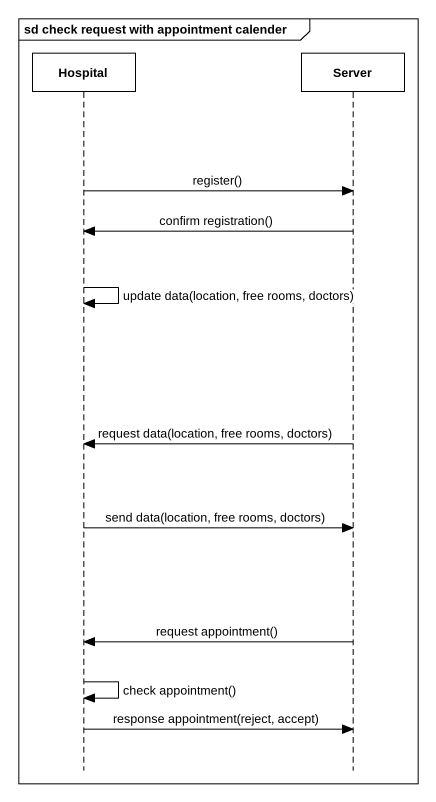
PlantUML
@startuml
mainframe sd check request with appointment calender
hide footbox
participant Hospital
participant Server

Hospital -> Server : register()
Server -> Hospital : confirm registration()
Hospital -> Hospital : update data(location, free rooms, doctors)
Server -> Hospital : request data(location, free rooms, doctors)
Hospital -> Server : send data(location, free rooms, doctors)
Server -> Hospital : request appointment()
Hospital -> Hospital : check appointment()
Hospital -> Server : response appointment(reject, accept)
@enduml
